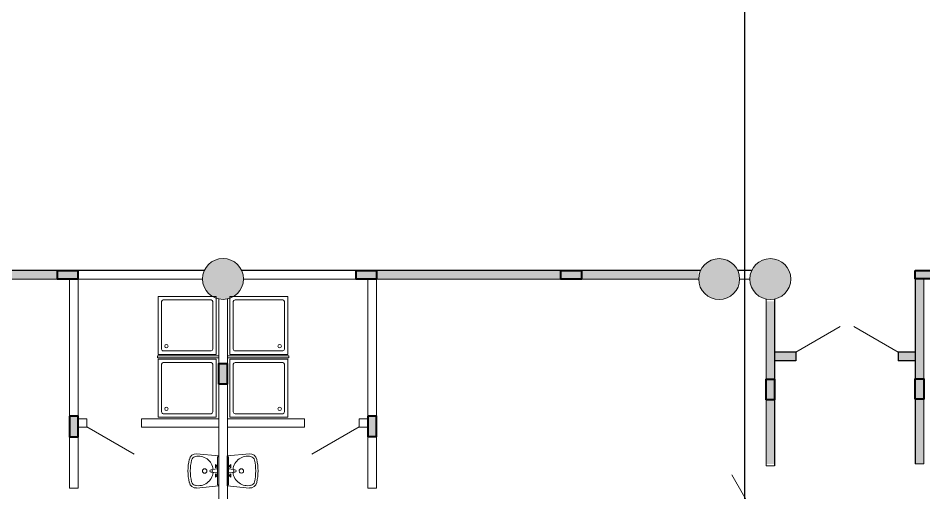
# Model space of a CAD drawing. Header units: millimetres. Extents: x 72919 to 485785, y -53256 to 338519.
# Drawn here: x 318281 to 331562, y 206169 to 213132 of the extents above; entities that cross this region are included whole.
import ezdxf

# ---------------------------------------------------------------- set-up
doc = ezdxf.new("R2010")
doc.units = ezdxf.units.MM
doc.linetypes.add('CONTI', pattern=[0])
for name, color, linetype, lineweight in [('door', 177, 'Continuous', 9), ('equipments', 137, 'CONTI', 20), ('wall', 5, 'Continuous', 40)]:
    doc.layers.add(name, color=color, linetype=linetype, lineweight=lineweight)

# ---------------------------------------------------------------- blocks, each defined once
blk = doc.blocks.new('онооген')
at = {"lineweight": 5}
for p, q in [((5326247, 1268823), (5326247, 1268123)), ((5326972, 1268848), (5326272, 1268848)), ((5326997, 1268123), (5326997, 1268823)), ((5326272, 1268098), (5326972, 1268098))]:
    blk.add_line(p, q, dxfattribs=at)
blk.add_lwpolyline([(5327047, 1268898), (5326197, 1268898), (5326197, 1268048), (5327047, 1268048)], close=True, dxfattribs=at)
blk.add_circle((5326318, 1268169), 25, dxfattribs=at)
for centre, start, end in [((5326272, 1268823), 90, 180), ((5326972, 1268823), 0, 90), ((5326272, 1268123), 180, 270), ((5326972, 1268123), 270, 0)]:
    blk.add_arc(centre, 25, start, end, dxfattribs=at)
blk = doc.blocks.new('оааоапо')
at = {"lineweight": 5}
for p, q in [((641168, -527830), (641138, -528154)), ((641609, -527830), (641168, -527830)), ((641189, -527849), (641168, -527830)), ((641360, -527849), (641189, -527849)), ((641292, -527880), (641317, -527855)), ((641292, -527880), (641342, -527880)), ((641342, -527880), (641317, -527855)), ((641360, -527849), (641360, -527864)), ((641389, -527849), (641360, -527849)), ((641360, -527864), (641371, -527941)), ((641389, -527849), (641417, -527849)), ((641417, -527864), (641408, -527941)), ((641417, -527849), (641589, -527849)), ((641417, -527849), (641417, -527864)), ((641432, -527880), (641457, -527855)), ((641482, -527880), (641432, -527880)), ((641482, -527880), (641457, -527855)), ((641589, -527849), (641609, -527830)), ((641609, -527830), (641639, -528154))]:
    blk.add_line(p, q, dxfattribs=at)
blk.add_circle((641389, -527941), 18.6, dxfattribs=at)
for centre, radius, start, end in [((641385, -528126), 213, 94.8866, 193.5637), ((641392, -528126), 213, 346.4206, 84.843), ((641389, -528036), 33.3, 90, 270), ((641389, -528036), 33.3, 270, 90), ((641238, -528163), 100, 174.8669, 259.4495), ((641242, -528164), 65, 190.471, 259.3155), ((641536, -528164), 65, 280.6845, 349.529), ((641539, -528163), 100, 280.5505, 5.1331), ((641389, -527541), 740, 256.7937, 269.9921), ((641392, -527556), 691, 256.4575, 269.7644), ((641386, -527556), 691, 270.2356, 283.5425), ((641389, -527541), 740, 270.0079, 283.2063)]:
    blk.add_arc(centre, radius, start, end, dxfattribs=at)
blk = doc.blocks.new('сердечник для 125')
at = {"lineweight": 40, "ltscale": 200, "true_color": 0x000000}
h = blk.add_hatch(color=18, dxfattribs=at)
h.dxf.hatch_style = 1
h.paths.add_polyline_path([(-779283, 728683), (-779583, 728683), (-779583, 728558), (-779283, 728558)])
at = {"color": 18, "lineweight": 40, "true_color": 0x000000}
blk.add_lwpolyline([(-779283, 728683), (-779583, 728683), (-779583, 728558), (-779283, 728558)], close=True, dxfattribs=at)
at = {"ltscale": 0.740741}
for points in [[(-779408, 728682), (-779408, 728683)], [(-779283, 728558), (-779283, 728558)]]:
    blk.add_lwpolyline(points, dxfattribs=at)

msp = doc.modelspace()

# ---------------------------------------------------------------- hatches: boundary and pattern name
at = {"ltscale": 500, "true_color": 0x000000}
h = msp.add_hatch(color=18, dxfattribs=at)
h.dxf.hatch_style = 1
edge = h.paths.add_edge_path()
edge.add_arc((321285.42838, 209307.71037), 300, 0, 360)
h = msp.add_hatch(color=18, dxfattribs=at)
h.dxf.hatch_style = 1
edge = h.paths.add_edge_path()
edge.add_arc((328560.43379, 209304.99944), 300, 0, 360)
h = msp.add_hatch(color=18, dxfattribs=at)
h.dxf.hatch_style = 1
edge = h.paths.add_edge_path()
edge.add_arc((329310.43379, 209304.99944), 300, 0, 360)
h = msp.add_hatch(color=18, dxfattribs=at)
h.dxf.hatch_style = 1
h.paths.add_polyline_path([(319034.03146, 209431.00932), (319034.03144, 209305.993), (313928.20411, 209306.01928), (313928.20413, 209431.00322)])
h = msp.add_hatch(color=18, dxfattribs=at)
h.dxf.hatch_style = 1
h.paths.add_polyline_path([(323536.83611, 209431.00932), (323536.83613, 209305.993), (328253.78046, 209306.01928), (328253.78044, 209431.00322)])
h = msp.add_hatch(color=18, dxfattribs=at)
h.dxf.hatch_style = 1
h.paths.add_polyline_path([(331431.9142, 206592.67241), (331556.93052, 206592.67243), (331557.71207, 209296.03966), (331432.72813, 209296.03964)])
h = msp.add_hatch(color=18, dxfattribs=at)
h.dxf.hatch_style = 1
h.paths.add_polyline_path([(329243.75521, 206592.63102), (329368.77154, 206592.63104), (329369.55308, 208978.58097), (329244.56915, 208978.58095)])
h = msp.add_hatch(color=18, dxfattribs=at)
h.dxf.hatch_style = 1
h.paths.add_polyline_path([(329373.6027, 208231.4686), (329373.60272, 208106.45227), (329685.4943, 208106.47856), (329685.49428, 208231.46249)])
h = msp.add_hatch(color=18, dxfattribs=at)
h.dxf.hatch_style = 1
h.paths.add_polyline_path([(331185.49544, 208231.4686), (331185.49546, 208106.45227), (331435.39467, 208106.47738), (331435.39465, 208231.46132)])
at = {"layer": 'wall', "lineweight": 18, "ltscale": 0.007407, "true_color": 0x000000}
h = msp.add_hatch(color=18, dxfattribs=at)
h.dxf.hatch_style = 1
h.paths.add_polyline_path([(320985.43476, 209429.99944), (319035.17019, 209429.99944), (319035.17019, 209304.99944), (320985.43476, 209304.99944)], flags=0)
h = msp.add_hatch(color=18, dxfattribs=at)
h.dxf.hatch_style = 1
h.paths.add_polyline_path([(323236.91943, 209430.11471), (323236.8356, 209305.11474), (321585.43226, 209306.22228), (321585.5161, 209431.22225), (323236.91943, 209430.11471)], flags=0)
h = msp.add_hatch(color=18, dxfattribs=at)
h.dxf.hatch_style = 1
h.paths.add_polyline_path([(319035.44164, 209304.97638), (319035.05081, 207292.66215), (319160.05081, 207292.63787), (319160.44164, 209304.9521)], flags=0)
h = msp.add_hatch(color=18, dxfattribs=at)
h.dxf.hatch_style = 1
h.paths.add_polyline_path([(323411.83737, 209305.07288), (323536.83733, 209304.97314), (323535.23218, 207293.39232), (323410.23222, 207293.49207), (323411.83737, 209305.07288)], flags=0)
h = msp.add_hatch(color=18, dxfattribs=at)
h.dxf.hatch_style = 1
h.paths.add_polyline_path([(321223.64786, 209012.95825), (321223.64786, 203170.21439), (321348.64786, 203170.21439), (321348.64786, 209012.95825)], flags=0)
h = msp.add_hatch(color=18, dxfattribs=at)
h.dxf.hatch_style = 1
h.paths.add_polyline_path([(319290.44236, 207255.14868), (319160.19242, 207255.14868), (319160.19242, 207130.14868), (319290.44236, 207130.14868)], flags=0)
h = msp.add_hatch(color=18, dxfattribs=at)
h.dxf.hatch_style = 1
h.paths.add_polyline_path([(321348.64784, 207255.14949), (320090.44235, 207255.14933), (320090.44236, 207130.14933), (321348.64786, 207130.14949)], flags=0)
h = msp.add_hatch(color=18, dxfattribs=at)
h.dxf.hatch_style = 1
h.paths.add_polyline_path([(322480.44174, 207255.14949), (321348.64786, 207255.14949), (321348.64786, 207130.14949), (322480.44174, 207130.14949)], flags=0)
h = msp.add_hatch(color=18, dxfattribs=at)
h.dxf.hatch_style = 1
h.paths.add_polyline_path([(319035.19242, 206992.63376), (319160.19242, 206992.63614), (319160.20685, 206235.48966), (319035.20685, 206235.48727), (319035.19242, 206992.63376)], flags=0)
h = msp.add_hatch(color=18, dxfattribs=at)
h.dxf.hatch_style = 1
h.paths.add_polyline_path([(323411.79355, 206993.39353), (323536.79355, 206993.39057), (323536.77556, 206235.48727), (323411.77556, 206235.49024), (323411.79355, 206993.39353)], flags=0)

# ---------------------------------------------------------------- linework, layer by layer
at = {"color": 18, "ltscale": 500, "true_color": 0x000000}
for p, q in [((321012.67965, 209431.13966), (313908.25247, 209431.00528)), ((328287.74272, 209431.27728), (321558.18624, 209431.14998)), ((329037.74923, 209431.29146), (328833.12316, 209431.28759)), ((336312.81238, 209431.42908), (331435.3708, 209431.33682)), ((331435.3708, 209431.33682), (331435.39352, 208230.36407)), ((329373.60155, 209012.94762), (329373.60155, 208230.36407)), ((329685.49429, 208230.36997), (329373.60155, 208230.36407)), ((329373.60155, 208230.36407), (329373.60155, 206564.93037)), ((329685.49429, 208230.36997), (329685.49429, 208104.06687)), ((331435.3935, 208230.36407), (331185.49429, 208230.36407)), ((331185.49429, 208229.06687), (331185.49429, 208104.06687)), ((331435.3935, 208230.36407), (331435.42451, 206592.67242)), ((329685.49429, 208104.06687), (329373.60155, 208104.06687)), ((331435.39588, 208104.06687), (331185.49429, 208104.06687))]:
    msp.add_line(p, q, dxfattribs=at)
msp.add_lwpolyline([(328935.43379, 187152.81026), (328935.43379, 260799.18669)], dxfattribs=at)
at = {"layer": 'door', "linetype": 'ByBlock', "ltscale": 100}
for p, q in [((329685.49679, 208230.36997), (330334.831, 208606.68995)), ((331185.49661, 208231.10903), (330535.79287, 208606.78897)), ((319983.26196, 206735.14858), (319290.44164, 207135.14858)), ((322587.62069, 206735.14858), (323280.44101, 207135.14858)), ((328747.26602, 206430.9546), (329247.26602, 205564.9292))]:
    msp.add_line(p, q, dxfattribs=at)
at = {"layer": 'equipments'}
for p, q in [((321222.23549, 208179.12989), (320322.23549, 208179.15471)), ((320322.23549, 208179.15471), (320322.23549, 208149.15471)), ((321222.23466, 208149.12989), (320322.23549, 208149.15471)), ((321348.60155, 208179.12872), (322248.60155, 208179.15354)), ((321348.60238, 208149.12872), (322248.60155, 208149.15354)), ((322248.60155, 208179.15354), (322248.60155, 208149.15354))]:
    msp.add_line(p, q, dxfattribs=at)
at = {"layer": 'wall', "color": 18, "lineweight": 18, "ltscale": 0.007407, "true_color": 0x000000}
for p, q in [((320985.4378, 209304.99944), (313935.43282, 209304.99944)), ((319034.05428, 209304.99928), (319034.11234, 206235.48727)), ((319160.44164, 209304.99928), (319160.44164, 206235.48966)), ((328260.4378, 209304.99944), (321585.43282, 209304.99944)), ((323410.29716, 209304.99944), (323410.35522, 206235.48964)), ((323536.68452, 209304.99944), (323536.68452, 206235.48966)), ((329010.4378, 209304.99944), (328860.43282, 209304.99944)), ((336285.4378, 209304.99944), (331435.37319, 209304.99944)), ((331561.86871, 209304.99944), (331561.86871, 206592.67242)), ((321222.21971, 209012.95825), (321222.35332, 201949.75571)), ((321348.60155, 209012.94762), (321348.60155, 201949.73758)), ((329247.21971, 209012.95825), (329247.26602, 206564.93037)), ((319160.44174, 207255.15024), (319290.44164, 207255.15013)), ((319290.44164, 207255.15013), (319290.44154, 207130.15013)), ((320090.44164, 207255.14949), (320090.44154, 207130.14949)), ((320090.44164, 207255.14949), (321222.28183, 207255.14858)), ((321410.44164, 207255.15024), (321348.60155, 207255.15024)), ((321348.60155, 207255.15024), (322480.44101, 207255.14933)), ((322480.44101, 207255.14858), (322480.44091, 207130.14933)), ((323280.44101, 207255.14868), (323280.44091, 207130.14868)), ((323280.44101, 207255.14868), (323410.44164, 207255.14858)), ((319160.44164, 207130.15024), (319290.44154, 207130.15013)), ((320090.44154, 207130.14949), (321222.28173, 207130.14858)), ((321348.60145, 207130.15024), (322480.44091, 207130.14933)), ((323280.44091, 207130.14868), (323410.44154, 207130.14858)), ((329247.26602, 206564.93037), (329373.60155, 206564.93037)), ((331435.42451, 206592.67242), (331561.86871, 206592.67242)), ((319160.44164, 206235.48966), (319034.11234, 206235.48727)), ((323410.44164, 206235.48966), (323536.68452, 206235.48966))]:
    msp.add_line(p, q, dxfattribs=at)
for centre in [(321285.43531, 209306.22228), (328560.43379, 209304.99944), (329310.43379, 209304.99944)]:
    msp.add_circle(centre, 300, dxfattribs=at)

# ---------------------------------------------------------------- block references
at = {"layer": 'equipments', "rotation": 359.9963981538474}
for p in [(-5005942.16514, -1059513.26699), (-5005942.16514, -1060433.16711)]:
    msp.add_blockref('онооген', p, dxfattribs=at)
at = {"layer": 'equipments', "xscale": -1, "rotation": 0.003601846152614385}
for p in [(5648513.00218, -1059513.26816), (5648513.00218, -1060433.16828)]:
    msp.add_blockref('онооген', p, dxfattribs=at)
at = {"layer": 'equipments', "extrusion": (-1.18972e-19, -6.86778e-20, -1), "xscale": -1, "zscale": -1, "rotation": 90.00214251828535}
msp.add_blockref('оааоапо', (-849076.59668, 847859.40332), dxfattribs=at)
at = {"layer": 'equipments', "extrusion": (1.18972e-19, -6.86778e-20, -1), "zscale": -1, "rotation": 269.9978574817146}
msp.add_blockref('оааоапо', (206505.72758, 847859.40332), dxfattribs=at)
at = {"layer": 'wall', "color": 18, "lineweight": 18, "ltscale": 0.007407, "true_color": 0x000000, "xscale": -1}
for p in [(-460427.04668, -519252.68859), (-456046.48651, -519252.77137), (-453043.27148, -519252.77137), (-447847.63471, -519252.31756)]:
    msp.add_blockref('сердечник для 125', p, dxfattribs=at)
at = {"layer": 'wall', "color": 18, "lineweight": 18, "ltscale": 0.007407, "true_color": 0x000000, "xscale": -1, "rotation": 90}
for p in [(1049905.95938, -571518.53725), (1057931.34606, -571748.34355), (1060119.38246, -571741.34682)]:
    msp.add_blockref('сердечник для 125', p, dxfattribs=at)
at = {"layer": 'wall', "color": 18, "lineweight": 18, "ltscale": 0.007407, "true_color": 0x000000, "rotation": 90.00000000000001}
for p in [(1047717.93692, 986575.95998), (1052093.11829, 986576.71443)]:
    msp.add_blockref('сердечник для 125', p, dxfattribs=at)

doc.saveas('drawing.dxf')
